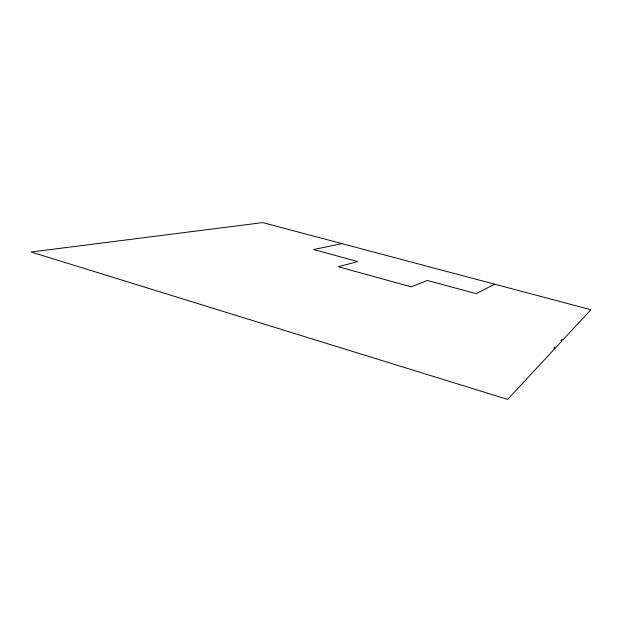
<?xml version="1.0" encoding="UTF-8"?>
<svg xmlns="http://www.w3.org/2000/svg" width="622" height="622" viewBox="0 0 622 622"><rect width="100%" height="100%" fill="white"/><g stroke="black" fill="none" stroke-linecap="round" stroke-linejoin="round"><path stroke-width="0.93" d="M494.583 284.161L476.242 293.685L427.501 280.468L411.196 286.835L338.306 266.745L357.813 261.567L313.504 249.546L341.96 243.63M555.034 348.374L507.661 399.41L31.1 252.003L262.709 222.59L590.9 309.733L562.902 339.9L561.705 339.565L560.951 340.374L562.148 340.708L555.85 347.488L554.606 347.138L553.782 348.017L555.034 348.374"/></g></svg>
